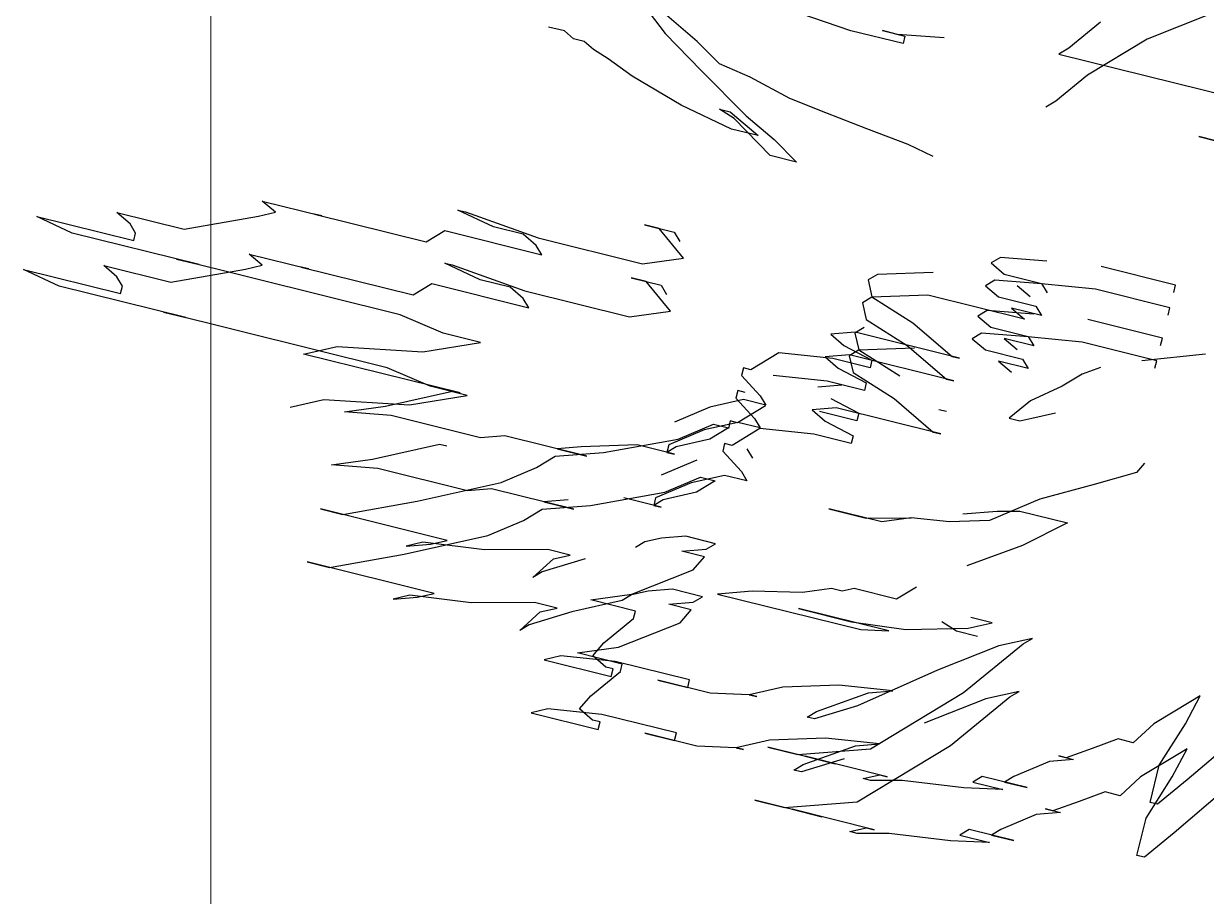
# Model space of a CAD drawing. Header units: millimetres. Extents: x 6517 to 10548, y -1828 to 1073.
# Drawn here: x 9314.09 to 9331.37, y 177.88 to 190.62 of the extents above; entities that cross this region are included whole.
import ezdxf

# ---------------------------------------------------------------- set-up
doc = ezdxf.new("R2010")
doc.units = ezdxf.units.MM
doc.layers.add('AĞAÇLAR', color=7, linetype='Continuous')
doc.layers.add('Kıtc-014 Elk Tes İşaretler', color=1, linetype='Continuous')
doc.layers.add('kapı', color=6, linetype='Continuous', lineweight=9)

# ---------------------------------------------------------------- blocks, each defined once
blk = doc.blocks.new('A$C06865A3D')
at = {"color": 84}
for p, q in [((0.9350010358029976, 1.452130864374339), (0.9137047287076712, 1.402888827491551)), ((0.9939637548523024, 1.378355069551616), (1.068743033625651, 1.423368317540735)), ((1.042036116297822, 1.407292138319462), (0.9939637548523024, 1.378355069551616)), ((0.9137047287076712, 1.402888827491551), (0.9009685300407, 1.351514922454953)), ((0.9009685300407, 1.351514922454953), (0.8978190319030545, 1.320480932481586)), ((0.8978190319030545, 1.320480932481586), (0.8956963621312752, 1.311918586026877)), ((1.091974735027179, 1.235145135316997), (1.041873477050103, 1.204986776225268)), ((1.094993792183231, 1.23012965824455), (1.091974735027179, 1.235145135316997)), ((1.041873477050103, 1.204986776225268), (1.009821647196076, 1.178860444109886)), ((1.009821647196076, 1.178860444109886), (0.9827799581107683, 1.155749944038689)), ((0.9938282032380812, 1.148734815884381), (1.018878829723689, 1.163813994266092)), ((1.026908017171081, 1.161814355757087), (1.006867511023301, 1.149751009885221)), ((1.018878829723689, 1.163813994266092), (1.026908017171081, 1.161814355757087)), ((0.9827799581107683, 1.155749944038689), (0.9807888849754816, 1.147718627937138)), ((0.9807888849754816, 1.147718627937138), (0.9938282032380812, 1.148734815884381)), ((1.006867511023301, 1.149751009885221), (1.019906818808522, 1.150767204351723)), ((0.9547751799691468, 1.111561335157603), (0.9257424177485518, 1.080419519450515)), ((0.9257424177485518, 1.080419519450515), (0.9237513551488518, 1.072388197295367)), ((0.9237513551488518, 1.072388197295367), (0.9347996002761648, 1.065373069606721)), ((0.9347996002761648, 1.065373069606721), (0.9708984768949448, 1.073437122628092)), ((1.015026536013465, 1.079501534346491), (0.94488477188861, 1.037279829848557)), ((0.9708984768949448, 1.073437122628092), (1.010016410727985, 1.076485698577016)), ((1.010016410727985, 1.076485698577016), (1.015026536013465, 1.079501534346491)), ((0.94488477188861, 1.037279829848557), (0.932873458659742, 1.023216836620122)), ((1.317051615274976, 1.042655406054109), (1.315060547145549, 1.034624093212187)), ((1.324117729673162, 1.019577643368393), (1.317051615274976, 1.042655406054109)), ((1.359188611735589, 1.040688495617359), (1.35527139698388, 0.9905009469948708)), ((0.9459127664449624, 1.024233030620962), (0.9689723298070021, 1.031280898954719)), ((0.9719913924927824, 1.026265412569046), (0.9469407610013147, 1.011186231393367)), ((0.9689723298070021, 1.031280898954719), (0.9719913924927824, 1.026265412569046)), ((1.315060547145549, 1.034624093212187), (1.307096285629086, 1.002498823683708)), ((0.932873458659742, 1.023216836620122), (0.9459127664449624, 1.024233030620962)), ((1.332211838627699, 0.9834530819207428), (1.324117729673162, 1.019577643368393)), ((0.7643903937423602, 0.9969595666043459), (0.7844308949424886, 1.009022909216582)), ((0.7844308949424886, 1.009022909216582), (0.7924600879196078, 1.007023261394351)), ((0.9469407610013147, 1.011186231393367), (0.9148889360949396, 0.9850599020719528)), ((0.7744106443715282, 1.002991238143295), (0.7643903937423602, 0.9969595666043459)), ((0.8035083330469205, 1.000008133705705), (0.7744106443715282, 1.002991238143295)), ((0.7844958214554936, 0.9748979890719056), (0.8035083330469205, 1.000008133705705)), ((1.307096285629086, 1.002498823683708), (1.306133212638087, 0.9814206999726592)), ((1.35527139698388, 0.9905009469948708), (1.352317260811105, 0.961391513235867)), ((0.9148889360949396, 0.9850599020719528), (0.9089157377602533, 0.9609659425914288)), ((1.195780598616693, 0.983322141226381), (1.181778212310746, 0.9612278323620556)), ((1.193789530487265, 0.9752908283844591), (1.195780598616693, 0.983322141226381)), ((1.306133212638087, 0.9814206999726592), (1.296112962008919, 0.9753890284337104)), ((1.347307135525625, 0.9583756774663924), (1.332211838627699, 0.9834530819207428)), ((0.7143540573306382, 0.9326762845739722), (0.7844958214554936, 0.9748979890719056)), ((1.187881253135856, 0.9170719580724837), (1.193789530487265, 0.9752908283844591)), ((1.296112962008919, 0.9753890284337104), (1.287120705994311, 0.9563105581328272)), ((0.9089157377602533, 0.9609659425914288), (0.903905612474773, 0.9579501068219543)), ((0.903905612474773, 0.9579501068219543), (0.9069246696308256, 0.9529346297495068)), ((1.181778212310746, 0.9612278323620556), (1.161802627146244, 0.9150395761244)), ((1.287120705994311, 0.9563105581328272), (1.278128444973845, 0.9372320850379764)), ((1.352317260811105, 0.961391513235867), (1.347307135525625, 0.9583756774663924)), ((0.9069246696308256, 0.9529346297495068), (0.9279931703931652, 0.9519511759281158)), ((0.9360223583644256, 0.9499515253119171), (0.9209919775021262, 0.9409040156751872)), ((0.9279931703931652, 0.9519511759281158), (0.9360223583644256, 0.9499515253119171)), ((0.9209919775021262, 0.9409040156751872), (0.9069895961438303, 0.9188097096048295)), ((1.283138570259325, 0.9402479203417896), (1.271127251558937, 0.92618493642658)), ((1.273118319688364, 0.934216249268502), (1.283138570259325, 0.9402479203417896)), ((1.278128444973845, 0.9372320850379764), (1.273118319688364, 0.934216249268502)), ((0.6612337317201309, 0.9075334086082876), (0.7143540573306382, 0.9326762845739722)), ((0.7173731144866906, 0.9276608075015246), (0.7043338067596779, 0.9266446135006844)), ((0.7254023025161587, 0.9256611564196646), (0.7173731144866906, 0.9276608075015246)), ((0.9089806587435304, 0.9268410312943159), (0.9190009093726984, 0.9328727028332651)), ((0.9190009093726984, 0.9328727028332651), (0.9150187786435708, 0.9168100678361952)), ((0.6602706636767836, 0.8864552876912057), (0.7254023025161587, 0.9256611564196646)), ((0.7043338067596779, 0.9266446135006844), (0.6842933005536908, 0.9145812676288188)), ((0.9069895961438303, 0.9188097096048295), (0.8960062669939362, 0.8916999236680567)), ((0.8979973351233638, 0.8997312360443174), (0.9089806587435304, 0.9268410312943159)), ((1.271127251558937, 0.92618493642658), (1.260143922409042, 0.8990751504898071)), ((0.6842933005536908, 0.9145812676288188), (0.6562236064346508, 0.9045175733044744)), ((0.9150187786435708, 0.9168100678361952), (0.901016392337624, 0.89471575897187)), ((1.1679705894785, 0.8367587784305214), (1.187881253135856, 0.9170719580724837)), ((0.6562236064346508, 0.9045175733044744), (0.6612337317201309, 0.9075334086082876)), ((0.8649824367021209, 0.852526795119047), (0.8979973351233638, 0.8997312360443174)), ((0.8960062669939362, 0.8916999236680567), (0.8990253242081963, 0.8866844461299479)), ((0.901016392337624, 0.89471575897187), (0.8990253242081963, 0.8866844461299479)), ((1.273183240671642, 0.9000913384370505), (1.243122483894694, 0.8819963214918971)), ((1.258152859809342, 0.8910438283346593), (1.273183240671642, 0.9000913384370505)), ((1.260143922409042, 0.8990751504898071), (1.258152859809342, 0.8910438283346593)), ((0.6562885329476558, 0.8703926531597971), (0.6602706636767836, 0.8864552876912057)), ((0.9040354494936764, 0.8897002818994224), (0.8789848230080679, 0.8746211039833724)), ((0.8990253242081963, 0.8866844461299479), (0.9040354494936764, 0.8897002818994224)), ((1.261171916965395, 0.8860283512622117), (1.239140348159708, 0.8659336837008595)), ((1.241131415765266, 0.873965008649975), (1.261171916965395, 0.8860283512622117)), ((1.1488282403443, 0.879898470826447), (1.116776420967653, 0.853772132191807)), ((1.136816922167781, 0.8658354748040437), (1.1488282403443, 0.879898470826447)), ((1.243122483894694, 0.8819963214918971), (1.241131415765266, 0.873965008649975)), ((0.5811366435373202, 0.8251551128923892), (0.6562885329476558, 0.8703926531597971)), ((1.118832399602979, 0.8276785402558743), (1.136816922167781, 0.8658354748040437)), ((1.239140348159708, 0.8659336837008595), (1.202078397967852, 0.8367915186099708)), ((0.974307061114814, 0.8636721554212272), (0.9542665549088268, 0.8516088100150228)), ((0.9603046748088672, 0.8415778465569019), (0.9723159935092552, 0.8556408304721117)), ((0.9723159935092552, 0.8556408304721117), (0.974307061114814, 0.8636721554212272)), ((0.8409597997670061, 0.8244008147157728), (0.8649824367021209, 0.852526795119047)), ((0.9542665549088268, 0.8516088100150228), (0.9422552417381665, 0.8375458167865872)), ((0.9753350506653076, 0.850625353399664), (0.9603046748088672, 0.8415778465569019)), ((0.9763630452216602, 0.8375785541720688), (0.9753350506653076, 0.850625353399664)), ((1.116776420967653, 0.853772132191807), (1.087743658747058, 0.8226303164847195)), ((1.137844916724134, 0.8527886755764484), (1.121851462288759, 0.8226630538702011)), ((0.7135857422836125, 0.8092234246432781), (0.7395994473481551, 0.8453807174228131)), ((0.7395994473481551, 0.8453807174228131), (0.7145488208625466, 0.8303015395067632)), ((0.8579812487587332, 0.8414796371944248), (0.8028698605485259, 0.8083054395392537)), ((0.8499520607874728, 0.8434792882762849), (0.8379407426109537, 0.8294162917882204)), ((0.8379407426109537, 0.8294162917882204), (0.8579812487587332, 0.8414796371944248)), ((0.9422552417381665, 0.8375458167865872), (0.9352540433174, 0.8264986653812229)), ((0.956387460057158, 0.791390297934413), (0.9763630452216602, 0.8375785541720688)), ((0.5460657614748925, 0.8040442606434226), (0.5861467688228004, 0.8281709481962025)), ((0.5861467688228004, 0.8281709481962025), (0.5811366435373202, 0.8251551128923892)), ((0.7145488208625466, 0.8303015395067632), (0.6814690013998188, 0.817222008947283)), ((1.131936633842997, 0.7945698141120375), (1.1679705894785, 0.8367587784305214)), ((1.192058147396892, 0.830759847536683), (1.136946759186685, 0.797585649881512)), ((1.202078397967852, 0.8367915186099708), (1.185056959511712, 0.8197126900777221)), ((1.187048022111412, 0.8277440117672085), (1.192058147396892, 0.830759847536683)), ((0.8389687371673062, 0.8163694930262863), (0.8409597997670061, 0.8244008147157728)), ((0.9352540433174, 0.8264986653812229), (0.933262975187972, 0.8184673525393009)), ((1.087743658747058, 0.8226303164847195), (1.073741266969591, 0.8005360169336199)), ((1.116841337003279, 0.8196472185663878), (1.118832399602979, 0.8276785402558743)), ((1.121851462288759, 0.8226630538702011), (1.116841337003279, 0.8196472185663878)), ((1.180046829220373, 0.8166968515142798), (1.187048022111412, 0.8277440117672085)), ((1.185056959511712, 0.8197126900777221), (1.180046829220373, 0.8166968515142798)), ((0.6814690013998188, 0.817222008947283), (0.5311652175732889, 0.7267469256184996)), ((0.8369776690378785, 0.8083381801843643), (0.8389687371673062, 0.8163694930262863)), ((0.933262975187972, 0.8184673525393009), (0.9122594009386376, 0.7853258862160147)), ((0.5591050692019053, 0.8050604546442627), (0.5460657614748925, 0.8040442606434226)), ((0.5521038813167252, 0.7940132967196405), (0.5591050692019053, 0.8050604546442627)), ((0.6645124789210968, 0.7660182663239539), (0.7135857422836125, 0.8092234246432781)), ((0.7227078458527103, 0.7600520639680326), (0.7507126134587452, 0.804240678437054)), ((0.7507126134587452, 0.804240678437054), (0.7557227387442254, 0.8072565142065286)), ((0.8028698605485259, 0.8083054395392537), (0.790858541848138, 0.794242455624044)), ((0.8259943454177118, 0.7812283849343657), (0.8369776690378785, 0.8083381801843643)), ((1.073741266969591, 0.8005360169336199), (1.078751392255071, 0.8035518522374331)), ((1.078751392255071, 0.8035518522374331), (1.073741266969591, 0.8005360169336199)), ((1.156987265334464, 0.8096489952877163), (1.111896132701076, 0.782506471965462)), ((1.136946759186685, 0.797585649881512), (1.156987265334464, 0.8096489952877163)), ((0.5190889778896235, 0.7468088525347412), (0.5521038813167252, 0.7940132967196405)), ((0.790858541848138, 0.794242455624044), (0.7307370282942429, 0.7580524221993983)), ((1.073741266969591, 0.8005360169336199), (1.051709698163904, 0.7804413493722678)), ((1.111896132701076, 0.782506471965462), (1.131936633842997, 0.7945698141120375)), ((0.9122594009386376, 0.7853258862160147), (0.8962659515091218, 0.7552002673037351)), ((0.937374953413382, 0.7662801560945809), (0.956387460057158, 0.791390297934413)), ((0.9674357051844708, 0.7843751697801054), (0.937374953413382, 0.7662801560945809)), ((0.970454767870251, 0.7793596833944321), (0.9674357051844708, 0.7843751697801054)), ((0.7909883843385614, 0.7259926213882864), (0.8259943454177118, 0.7812283849343657)), ((0.9022391503676772, 0.7792942146770656), (0.887208774453029, 0.7702467078343034)), ((0.8952379569527693, 0.7682470665313303), (0.9022391503676772, 0.7792942146770656)), ((0.967500631697476, 0.7502502496354282), (0.970454767870251, 0.7793596833944321)), ((1.033660259563475, 0.7764093289151788), (0.9835589966387488, 0.746250966563821)), ((1.051709698163904, 0.7804413493722678), (1.016638816101476, 0.7593304971233011)), ((1.036679322249256, 0.7713938425295055), (1.033660259563475, 0.7764093289151788)), ((0.6505100925569423, 0.7439239574596286), (0.6645124789210968, 0.7660182663239539)), ((0.887208774453029, 0.7702467078343034), (0.8531658819993027, 0.7360890535637737)), ((0.894274883903563, 0.7471689423546195), (0.8952379569527693, 0.7682470665313303)), ((1.016638816101476, 0.7593304971233011), (1.036679322249256, 0.7713938425295055)), ((0.7036953342030757, 0.7349419193342328), (0.7227078458527103, 0.7600520639680326)), ((0.7307370282942429, 0.7580524221993983), (0.7036953342030757, 0.7349419193342328)), ((0.8962659515091218, 0.7552002673037351), (0.894274883903563, 0.7471689423546195)), ((0.9685286207823082, 0.7372034597210586), (0.967500631697476, 0.7502502496354282)), ((0.4739978451980278, 0.7196663292124869), (0.5190889778896235, 0.7468088525347412)), ((0.9835589966387488, 0.746250966563821), (0.9515071772621012, 0.7201246279291809)), ((0.9815679340390489, 0.7382196448743344), (0.9685286207823082, 0.7372034597210586)), ((0.986578059324529, 0.7412354801781476), (0.9815679340390489, 0.7382196448743344)), ((0.9895971164805814, 0.7362200031057001), (0.986578059324529, 0.7412354801781476)), ((0.5461955984355882, 0.7357944352552295), (0.4610234534484335, 0.6845252211205662)), ((0.5311652175732889, 0.7267469256184996), (0.5461955984355882, 0.7357944352552295)), ((0.8531658819993027, 0.7360890535637737), (0.8161039318074472, 0.7069468884728849)), ((0.9445059838471934, 0.7090774797834456), (0.9895971164805814, 0.7362200031057001)), ((0.4870371585129761, 0.7206825139001012), (0.4739978451980278, 0.7196663292124869)), ((0.4950663409545087, 0.7186828725971282), (0.4870371585129761, 0.7206825139001012)), ((0.8281152555136941, 0.7210098756477237), (0.7429431105265394, 0.6697406610473992)), ((0.7579734913888388, 0.6787881711497903), (0.7909883843385614, 0.7259926213882864)), ((0.8211140570929273, 0.7099627242423594), (0.8281152555136941, 0.7210098756477237)), ((0.4329537648009137, 0.6744615170173347), (0.4980854036402889, 0.7136673862114549)), ((0.4980854036402889, 0.7136673862114549), (0.4950663409545087, 0.7186828725971282)), ((0.9515071772621012, 0.7201246279291809), (0.9445059838471934, 0.7090774797834456)), ((0.8091027439222671, 0.6958997310139239), (0.8211140570929273, 0.7099627242423594)), ((0.8161039318074472, 0.7069468884728849), (0.8091027439222671, 0.6958997310139239)), ((0.4610234534484335, 0.6845252211205662), (0.4329537648009137, 0.6744615170173347)), ((0.7429431105265394, 0.6697406610473992), (0.7579734913888388, 0.6787881711497903))]:
    blk.add_line(p, q, dxfattribs=at)
at = {"color": 87}
for p, q in [((0.8742683975142426, 1.347516278270632), (1.023826842952985, 1.437542706727981)), ((0.8795405653654597, 1.387112614698708), (0.876391067286022, 1.35607862425968)), ((0.876391067286022, 1.35607862425968), (0.8742683975142426, 1.347516278270632)), ((1.061363352811895, 1.285998987965285), (1.011262094893027, 1.255840628873556)), ((1.064382409967947, 1.280983510892838), (1.061363352811895, 1.285998987965285)), ((1.070546770410146, 1.270742827560752), (1.02044551243307, 1.240584468469023)), ((1.073565827566199, 1.265727350488305), (1.070546770410146, 1.270742827560752)), ((1.02044551243307, 1.240584468469023), (0.9883936825790443, 1.21445813588798)), ((0.9792102649807928, 1.229714296292513), (0.9521685758954844, 1.206603796686977)), ((0.9521685758954844, 1.206603796686977), (0.9501775028184056, 1.198572480585426)), ((0.9883936825790443, 1.21445813588798), (0.9613519934937356, 1.191347635816782)), ((0.963216821081005, 1.199588668532669), (0.9882674475666136, 1.21466784691438)), ((0.9882674475666136, 1.21466784691438), (0.996296635014005, 1.212668207939714)), ((0.9501775028184056, 1.198572480585426), (0.963216821081005, 1.199588668532669)), ((0.9724002386210486, 1.184332508128136), (0.9974508651066571, 1.199411686044186)), ((0.9762561288080178, 1.200604862533509), (0.9892954365932382, 1.201621056534349)), ((1.005480052554048, 1.197412047535181), (0.9854395464062691, 1.185348702128976)), ((0.9974508651066571, 1.199411686044186), (1.005480052554048, 1.197412047535181)), ((0.9613519934937356, 1.191347635816782), (0.9593609203584492, 1.183316320180892)), ((0.9984788541332817, 1.186364896129816), (0.9333472153521142, 1.147159026935696)), ((0.9593609203584492, 1.183316320180892), (0.9724002386210486, 1.184332508128136)), ((0.9854395464062691, 1.185348702128976), (0.9984788541332817, 1.186364896129816)), ((0.9241637977538629, 1.162415187805891), (0.895131035533268, 1.131273372098803)), ((0.9333472153521142, 1.147159026935696), (0.9043144531315191, 1.116017211228609)), ((0.895131035533268, 1.131273372098803), (0.8931399729335681, 1.123242049943655)), ((0.9844151537981816, 1.130355386994779), (0.914273389673326, 1.088133682496845)), ((0.9402870947378688, 1.12429097527638), (0.9794050285127012, 1.127339551225304)), ((0.9794050285127012, 1.127339551225304), (0.9844151537981816, 1.130355386994779)), ((0.8931399729335681, 1.123242049943655), (0.9041882181190884, 1.116226922255009)), ((0.9041882181190884, 1.116226922255009), (0.9402870947378688, 1.12429097527638)), ((0.9043144531315191, 1.116017211228609), (0.9023233905318192, 1.107985889539122)), ((0.9023233905318192, 1.107985889539122), (0.913371635659132, 1.100970761384814)), ((0.913371635659132, 1.100970761384814), (0.9494705122779123, 1.109034814871847)), ((0.9935985713964328, 1.115099226590245), (0.9234568072715774, 1.072877521626651)), ((0.9494705122779123, 1.109034814871847), (0.9885884460527448, 1.112083390820771)), ((0.9885884460527448, 1.112083390820771), (0.9935985713964328, 1.115099226590245)), ((0.914273389673326, 1.088133682496845), (0.9022620764444582, 1.07407068926841)), ((0.9153013842296785, 1.07508688326925), (0.9383609475917182, 1.082134751603007)), ((0.9383609475917182, 1.082134751603007), (0.9413800102774984, 1.077119265217334)), ((0.9022620764444582, 1.07407068926841), (0.9153013842296785, 1.07508688326925)), ((0.9234568072715774, 1.072877521626651), (0.9114454940427094, 1.058814528398215)), ((0.9413800102774984, 1.077119265217334), (0.9163293787860312, 1.062040084041655)), ((1.295623650599736, 1.078253097832202), (1.293632582470308, 1.07022178499028)), ((1.302689765056129, 1.055175335612148), (1.295623650599736, 1.078253097832202)), ((1.337760647118557, 1.076286187861114), (1.333843432366847, 1.026098639238625)), ((0.92448480182793, 1.059830722864717), (0.9475443651317618, 1.066878591198474)), ((0.9475443651317618, 1.066878591198474), (0.950563427817542, 1.0618631048128)), ((1.293632582470308, 1.07022178499028), (1.285668321012053, 1.038096515927463)), ((0.9163293787860312, 1.062040084041655), (0.8842775538796558, 1.03591375472024)), ((0.9114454940427094, 1.058814528398215), (0.92448480182793, 1.059830722864717)), ((0.950563427817542, 1.0618631048128), (0.9255127963842824, 1.046783923637121)), ((1.310783874010667, 1.019050773698836), (1.302689765056129, 1.055175335612148)), ((0.7429624291253277, 1.0325572588481), (0.763002930325456, 1.044620601460337)), ((0.763002930325456, 1.044620601460337), (0.7710321233025752, 1.042620953638106)), ((0.9255127963842824, 1.046783923637121), (0.8934609714779072, 1.020657594315707)), ((0.7529826797544957, 1.038588929921388), (0.7429624291253277, 1.0325572588481)), ((0.7820803684298882, 1.035605825483798), (0.7529826797544957, 1.038588929921388)), ((0.7630678568384611, 1.01049568131566), (0.7820803684298882, 1.035605825483798)), ((0.8842775538796558, 1.03591375472024), (0.8783043555449694, 1.011819795239716)), ((1.285668321012053, 1.038096515927463), (1.284705247962847, 1.017018391750752)), ((1.17435263399966, 1.018919833470135), (1.160350247693713, 0.9968255246058106)), ((1.172361565870232, 1.010888520628213), (1.17435263399966, 1.018919833470135)), ((1.325879170908592, 0.9939733697101472), (1.310783874010667, 1.019050773698836)), ((1.333843432366847, 1.026098639238625), (1.330889296194072, 0.9969892050139604)), ((0.6929260927136057, 0.9682739763520658), (0.7630678568384611, 1.01049568131566)), ((0.8783043555449694, 1.011819795239716), (0.8732942302594892, 1.008803959470242)), ((0.8732942302594892, 1.008803959470242), (0.8763132874737493, 1.003788482397794)), ((1.166453288518823, 0.9526696498505772), (1.172361565870232, 1.010888520628213)), ((1.274684997391887, 1.010986720677465), (1.265692741377279, 0.991908250376582)), ((1.284705247962847, 1.017018391750752), (1.274684997391887, 1.010986720677465)), ((0.8763132874737493, 1.003788482397794), (0.8973817881778813, 1.002805028576403)), ((0.9054109761491416, 1.000805377960205), (0.8903805952868424, 0.9917578683234752)), ((0.8973817881778813, 1.002805028576403), (0.9054109761491416, 1.000805377960205)), ((0.8903805952868424, 0.9917578683234752), (0.8763782139285466, 0.9696635622531176)), ((0.8874877731432206, 0.9965636343695224), (0.8824776478577405, 0.9935477990657092)), ((0.8824776478577405, 0.9935477990657092), (0.8854967050137929, 0.9885323215276002)), ((1.160350247693713, 0.9968255246058106), (1.140374662471003, 0.9506372679024934)), ((1.265692741377279, 0.991908250376582), (1.256700480356812, 0.97282977681607)), ((1.330889296194072, 0.9969892050139604), (1.325879170908592, 0.9939733697101472)), ((0.8854967050137929, 0.9885323215276002), (0.9065652057761326, 0.9875488681718708)), ((0.9145943937473929, 0.985549217555672), (0.8995640128850936, 0.9765017074532806)), ((0.9065652057761326, 0.9875488681718708), (0.9145943937473929, 0.985549217555672)), ((0.8995640128850936, 0.9765017074532806), (0.885561631526798, 0.9544074013829232)), ((1.261710605642292, 0.9758456125855444), (1.249699286883696, 0.9617826286703348)), ((1.251690355013124, 0.9698139410465956), (1.261710605642292, 0.9758456125855444)), ((1.256700480356812, 0.97282977681607), (1.251690355013124, 0.9698139410465956)), ((0.6398057671030984, 0.9431311008520424), (0.6929260927136057, 0.9682739763520658)), ((0.695945149869658, 0.9632584992796182), (0.6829058420844376, 0.962242305278778)), ((0.7039743378409185, 0.9612588486634194), (0.695945149869658, 0.9632584992796182)), ((0.8763782139285466, 0.9696635622531176), (0.86539488483686, 0.9425537758506835)), ((0.887552694126498, 0.9624387235380708), (0.8975729447556658, 0.9684703946113586)), ((0.8975729447556658, 0.9684703946113586), (0.8935908139683306, 0.95240776007995)), ((0.6388426990597509, 0.9220529794692992), (0.7039743378409185, 0.9612588486634194)), ((0.6829058420844376, 0.962242305278778), (0.6628653359366581, 0.9501789598725736)), ((0.885561631526798, 0.9544074013829232), (0.8745783023769035, 0.9272976154461504)), ((0.8765693705063313, 0.9353289282880723), (0.887552694126498, 0.9624387235380708)), ((1.249699286883696, 0.9617826286703348), (1.23871595779201, 0.9346728422679008)), ((0.6628653359366581, 0.9501789598725736), (0.6347956418176182, 0.940115265082568)), ((0.8935908139683306, 0.95240776007995), (0.8795884276623837, 0.9303134512156248)), ((1.140374662471003, 0.9506372679024934), (1.116416952107101, 0.8883863678202033)), ((1.146542624861467, 0.8723564702086151), (1.166453288518823, 0.9526696498505772)), ((0.6347956418176182, 0.940115265082568), (0.6398057671030984, 0.9431311008520424)), ((0.8435544720268808, 0.8881244868971407), (0.8765693705063313, 0.9353289282880723)), ((0.8745783023769035, 0.9272976154461504), (0.8775973595329559, 0.9222821383737028)), ((0.8795884276623837, 0.9303134512156248), (0.8775973595329559, 0.9222821383737028)), ((1.251755276054609, 0.935689030215144), (1.221694519277662, 0.917594013735652)), ((1.236724895134102, 0.9266415205784142), (1.251755276054609, 0.935689030215144)), ((1.23871595779201, 0.9346728422679008), (1.236724895134102, 0.9266415205784142)), ((0.6348605682724155, 0.9059903449378908), (0.6388426990597509, 0.9220529794692992)), ((0.8826074848766438, 0.9252979741431772), (0.8575568583910353, 0.9102187957614659)), ((0.8775973595329559, 0.9222821383737028), (0.8826074848766438, 0.9252979741431772)), ((1.239743952348362, 0.9216260430403052), (1.217712383542675, 0.9015313759446144)), ((1.219703451148234, 0.90956270089373), (1.239743952348362, 0.9216260430403052)), ((0.8575568583910353, 0.9102187957614659), (0.8285240961704403, 0.8790769800543785)), ((1.127400275727268, 0.9154961630702018), (1.09534845635062, 0.8893698244355618)), ((1.115388957550749, 0.9014331665821372), (1.127400275727268, 0.9154961630702018)), ((1.221694519277662, 0.917594013735652), (1.219703451148234, 0.90956270089373)), ((0.55970867886208, 0.8607528046704828), (0.6348605682724155, 0.9059903449378908)), ((1.097404434985946, 0.8632762320339679), (1.115388957550749, 0.9014331665821372)), ((1.217712383542675, 0.9015313759446144), (1.18065043335082, 0.8723892108537256)), ((0.952879096439574, 0.8992698471993207), (0.9328385902917944, 0.8872065017931163)), ((0.9388767101336271, 0.8771755383349955), (0.9508880288922228, 0.8912385222502052)), ((0.9508880288922228, 0.8912385222502052), (0.952879096439574, 0.8992698471993207)), ((0.8195318351499736, 0.8599985064938664), (0.8435544720268808, 0.8881244868971407)), ((0.9328385902917944, 0.8872065017931163), (0.9208272770629264, 0.8731435085646808)), ((0.9539070860482752, 0.8862230451777577), (0.9388767101336271, 0.8771755383349955)), ((0.9549350806046276, 0.8731762464158236), (0.9539070860482752, 0.8862230451777577)), ((1.09534845635062, 0.8893698244355618), (1.066315694130025, 0.8582280087284743)), ((1.116416952107101, 0.8883863678202033), (1.100423497671727, 0.8582607461139559)), ((0.6921577776665799, 0.8448211164213716), (0.7181714826729149, 0.880978409666568)), ((0.7181714826729149, 0.880978409666568), (0.6931208561873063, 0.8658992312848567)), ((0.8365532841417007, 0.8770773294381797), (0.7814418959314935, 0.8439031317830085)), ((0.8285240961704403, 0.8790769800543785), (0.8165127779939211, 0.8650139840319752)), ((0.8165127779939211, 0.8650139840319752), (0.8365532841417007, 0.8770773294381797)), ((0.9349594954401254, 0.8269879897125065), (0.9549350806046276, 0.8731762464158236)), ((0.6931208561873063, 0.8658992312848567), (0.6600410367827863, 0.8528197011910378)), ((0.9208272770629264, 0.8731435085646808), (0.9138260787003673, 0.8620963571593165)), ((1.110508669225964, 0.8301675063557922), (1.146542624861467, 0.8723564702086151)), ((1.170630182779859, 0.866357539780438), (1.115518794511444, 0.8331833416596055)), ((1.18065043335082, 0.8723892108537256), (1.163628994836471, 0.8553103818558156)), ((1.165620057494379, 0.8633417040109634), (1.170630182779859, 0.866357539780438)), ((0.5246377967996523, 0.8396419524215161), (0.5647188041475601, 0.8637686404399573)), ((0.5647188041475601, 0.8637686404399573), (0.55970867886208, 0.8607528046704828)), ((0.8175407725502736, 0.8519671848043799), (0.8195318351499736, 0.8599985064938664)), ((0.9138260787003673, 0.8620963571593165), (0.9118350105709396, 0.8540650447830557)), ((1.066315694130025, 0.8582280087284743), (1.052313302294351, 0.8361337087117136)), ((1.095413372328039, 0.8552449103444814), (1.097404434985946, 0.8632762320339679)), ((1.100423497671727, 0.8582607461139559), (1.095413372328039, 0.8552449103444814)), ((1.158618864545132, 0.8522945432923734), (1.165620057494379, 0.8633417040109634)), ((1.163628994836471, 0.8553103818558156), (1.158618864545132, 0.8522945432923734)), ((0.6600410367827863, 0.8528197011910378), (0.5097372529562563, 0.7623446173965931)), ((0.8155497044208458, 0.8439358719624578), (0.8175407725502736, 0.8519671848043799)), ((0.5376771045848728, 0.8406581464223563), (0.5246377967996523, 0.8396419524215161)), ((0.5306759166996926, 0.8296109889633952), (0.5376771045848728, 0.8406581464223563)), ((0.7342947741271928, 0.8428542064502835), (0.6290821279399097, 0.7795216492377222)), ((0.6430845142458566, 0.8016159581020474), (0.6921577776665799, 0.8448211164213716)), ((0.7012798811774701, 0.7956497557461262), (0.7292846488417127, 0.839838370680809)), ((0.7292846488417127, 0.839838370680809), (0.7342947741271928, 0.8428542064502835)), ((0.7814418959314935, 0.8439031317830085), (0.7694305771728978, 0.8298401474021375)), ((0.8045663808006793, 0.8168260767124593), (0.8155497044208458, 0.8439358719624578)), ((1.052313302294351, 0.8361337087117136), (1.057323427579831, 0.8391495444811881)), ((1.057323427579831, 0.8391495444811881), (1.052313302294351, 0.8361337087117136)), ((1.135559300717432, 0.8452466870658099), (1.090468168025836, 0.8181041637435555)), ((1.115518794511444, 0.8331833416596055), (1.135559300717432, 0.8452466870658099)), ((0.4976610132143833, 0.7824065447784961), (0.5306759166996926, 0.8296109889633952)), ((0.7694305771728978, 0.8298401474021375), (0.7093090636772104, 0.7936501139774919)), ((1.052313302294351, 0.8361337087117136), (1.030281733546871, 0.8160390411503612)), ((1.090468168025836, 0.8181041637435555), (1.110508669225964, 0.8301675063557922)), ((0.8908314363216049, 0.8209235779941082), (0.8748379868920892, 0.7907979595474899)), ((0.9159469887963496, 0.8018778483383358), (0.9349594954401254, 0.8269879897125065)), ((0.9460077405674384, 0.8199728620238602), (0.9159469887963496, 0.8018778483383358)), ((0.9490268032532184, 0.8149573756381869), (0.9460077405674384, 0.8199728620238602)), ((0.7695604197215289, 0.7615903136320413), (0.8045663808006793, 0.8168260767124593)), ((0.8808111857506447, 0.8148919069208204), (0.8657808098359964, 0.8058444000780582)), ((0.8738099923357368, 0.8038447583094239), (0.8808111857506447, 0.8148919069208204)), ((0.9460726670804432, 0.785847941879183), (0.9490268032532184, 0.8149573756381869)), ((1.012232294946443, 0.8120070206932724), (0.9621310320217162, 0.7818486588075757)), ((1.030281733546871, 0.8160390411503612), (0.995210851484444, 0.7949281889013946)), ((1.015251357632223, 0.8069915343075991), (1.012232294946443, 0.8120070206932724)), ((0.6290821279399097, 0.7795216492377222), (0.6430845142458566, 0.8016159581020474)), ((0.8657808098359964, 0.8058444000780582), (0.83173791738227, 0.7716867458075285)), ((0.8728469192865304, 0.7827666345983744), (0.8738099923357368, 0.8038447583094239)), ((0.995210851484444, 0.7949281889013946), (1.015251357632223, 0.8069915343075991)), ((0.6822673695860431, 0.7705396111123264), (0.7012798811774701, 0.7956497557461262)), ((0.7093090636772104, 0.7936501139774919), (0.6822673695860431, 0.7705396111123264)), ((0.8748379868920892, 0.7907979595474899), (0.8728469192865304, 0.7827666345983744)), ((0.9471006561070681, 0.7728011519648135), (0.9460726670804432, 0.785847941879183)), ((0.4525698805809953, 0.7552640209905804), (0.4976610132143833, 0.7824065447784961)), ((0.9621310320217162, 0.7818486588075757), (0.9300792126450688, 0.7557223201729358)), ((0.9651500947074964, 0.7768331724219025), (0.9601399694220162, 0.7738173366524279)), ((0.9681691518635488, 0.7718176953494549), (0.9651500947074964, 0.7768331724219025)), ((0.5247676338185557, 0.7713921274989844), (0.4395954888314009, 0.7201229128986597)), ((0.5097372529562563, 0.7623446173965931), (0.5247676338185557, 0.7713921274989844)), ((0.83173791738227, 0.7716867458075285), (0.7946759671904147, 0.7425445807166398)), ((0.9230780192301608, 0.7446751715615392), (0.9681691518635488, 0.7718176953494549)), ((0.9601399694220162, 0.7738173366524279), (0.9471006561070681, 0.7728011519648135)), ((0.4656091938377358, 0.756280206143856), (0.4525698805809953, 0.7552640209905804)), ((0.4736383763374761, 0.7542805643752218), (0.4656091938377358, 0.756280206143856)), ((0.8066872908966615, 0.7566075674258173), (0.7215151459095069, 0.7053383532911539)), ((0.7365455267718062, 0.7143858629278839), (0.7695604197215289, 0.7615903136320413)), ((0.799686092475895, 0.745560416020453), (0.8066872908966615, 0.7566075674258173)), ((0.4115258001838811, 0.7100592092610896), (0.4766574390232563, 0.7492650779895484)), ((0.4766574390232563, 0.7492650779895484), (0.4736383763374761, 0.7542805643752218)), ((0.9300792126450688, 0.7557223201729358), (0.9230780192301608, 0.7446751715615392)), ((0.7876747792470269, 0.7314974227920175), (0.799686092475895, 0.745560416020453)), ((0.7946759671904147, 0.7425445807166398), (0.7876747792470269, 0.7314974227920175)), ((0.4395954888314009, 0.7201229128986597), (0.4115258001838811, 0.7100592092610896)), ((0.7215151459095069, 0.7053383532911539), (0.7365455267718062, 0.7143858629278839))]:
    blk.add_line(p, q, dxfattribs=at)
at = {"color": 85}
for p, q in [((0.8038258015294559, 1.29429529281333), (0.7767841074964963, 1.271184789948165)), ((0.7667638519196771, 1.265153115615248), (0.7817942327819765, 1.274200625251978)), ((0.7767841074964963, 1.271184789948165), (0.7667638519196771, 1.265153115615248)), ((0.7817942327819765, 1.274200625251978), (0.7848132899380289, 1.269185148179531)), ((0.7848132899380289, 1.269185148179531), (0.7497424078756012, 1.248074295930564)), ((0.7497424078756012, 1.248074295930564), (0.6866018371656537, 1.216899739578366)), ((1.082791317428927, 1.250401296187192), (1.032690059510059, 1.220242937095463)), ((1.085810374643187, 1.245385819114744), (1.082791317428927, 1.250401296187192)), ((1.000638229656033, 1.19411660451442), (0.9735965405125171, 1.171006104443222)), ((0.9735965405125171, 1.171006104443222), (0.971605467435438, 1.162974788807332)), ((0.9846447856980376, 1.163990976754575), (1.009695412183646, 1.179070154670625)), ((1.017724599631037, 1.17707051616162), (0.9976840934250504, 1.165007170755416)), ((1.009695412183646, 1.179070154670625), (1.017724599631037, 1.17707051616162)), ((0.971605467435438, 1.162974788807332), (0.9846447856980376, 1.163990976754575)), ((0.9976840934250504, 1.165007170755416), (1.01072340121027, 1.166023364756256)), ((0.9165590002085082, 1.095675679855048), (0.9145679375506006, 1.087644358165562)), ((1.000832993129733, 1.091741859447211), (1.005843118415214, 1.094757695216685)), ((0.9145679375506006, 1.087644358165562), (0.9256161827361212, 1.080629230011254)), ((0.9256161827361212, 1.080629230011254), (0.9617150593549012, 1.088693283498287)), ((0.9357013542903588, 1.05253599025309), (0.9236900411196984, 1.038472997490316)), ((0.9367293488467112, 1.039489191491156), (0.9597889122087508, 1.046537059824913)), ((0.9597889122087508, 1.046537059824913), (0.962807974894531, 1.04152157343924)), ((0.962807974894531, 1.04152157343924), (0.9377573434030636, 1.026442392263561)), ((0.905705518554896, 1.000316062942147), (0.8997323202202095, 0.976222102995962)), ((0.8997323202202095, 0.976222102995962), (0.8947221949347294, 0.9732062676921486)), ((0.8947221949347294, 0.9732062676921486), (0.8977412520907819, 0.9681907901540397)), ((0.918809752794914, 0.9672073367983102), (0.9268389407661743, 0.9652076861821116)), ((0.8978061786037869, 0.9340658700093626), (0.8868228494538924, 0.9069560840725898))]:
    blk.add_line(p, q, dxfattribs=at)
at = {"color": 72}
for p, q in [((1.114484805555548, 1.264938605483621), (1.083855275821406, 1.227044114377349)), ((0.8617865164997056, 1.224705566186457), (0.841806951793842, 1.217543192207813)), ((0.841806951793842, 1.217543192207813), (0.8111292730900458, 1.203941058833152)), ((0.8111292730900458, 1.203941058833152), (0.7804515540483408, 1.190338951069861)), ((1.065340718021616, 1.201306496746838), (1.058941076917108, 1.187725718133151)), ((0.7804515540483408, 1.190338951069861), (0.7533399329404347, 1.178883399348706)), ((1.058941076917108, 1.187725718133151), (1.054690731049049, 1.170574415940791)), ((0.7533399329404347, 1.178883399348706), (0.7205129370559007, 1.168851825874298)), ((1.054690731049049, 1.170574415940791), (1.045457546832039, 1.145559415686875)), ((1.140372414491139, 1.17350761545822), (1.141104888578411, 1.164220000617206)), ((0.7205129370559007, 1.168851825874298), (0.6969673551502638, 1.159542845096439)), ((1.141104888578411, 1.164220000617206), (1.124739589169621, 1.134911836590617)), ((0.6726892772130669, 1.159521515481173), (0.635563749645371, 1.156630975194275)), ((0.6969673551502638, 1.159542845096439), (0.6726892772130669, 1.159521515481173)), ((1.055471394443884, 1.136994418222457), (1.065437071141786, 1.152721814811229)), ((0.6248655953095295, 1.150191241409629), (0.6512929500895553, 1.14664203627035)), ((0.6512929500895553, 1.14664203627035), (0.6905677324975841, 1.145962077658623)), ((0.6905677324975841, 1.145962077658623), (0.7391238884301857, 1.146004736889153)), ((0.7391238884301857, 1.146004736889153), (0.7669680239632726, 1.148172648623585)), ((0.7669680239632726, 1.148172648623585), (0.7912461019004696, 1.14819397823885)), ((0.7912461019004696, 1.14819397823885), (0.7734158324310556, 1.137461080215871)), ((1.045457546832039, 1.145559415686875), (1.043356437352485, 1.124837604351341)), ((0.721293618902564, 1.135271839331835), (0.7284257156425156, 1.139564991928637)), ((0.7341410280787386, 1.138141075149178), (0.721293618902564, 1.135271839331835)), ((0.7284257156425156, 1.139564991928637), (0.7562698512338102, 1.141732903197407)), ((0.7734158324310556, 1.137461080215871), (0.7341410280787386, 1.138141075149178)), ((0.7562698512338102, 1.141732903197407), (0.7384395817061887, 1.131000005640089)), ((1.050488552544265, 1.129130767658352), (1.055471394443884, 1.136994418222457)), ((1.124739589169621, 1.134911836590617), (1.103391447861213, 1.097740021999925)), ((0.7384395817061887, 1.131000005640089), (0.6984804890817032, 1.116675280034542)), ((1.043356437352485, 1.124837604351341), (1.050488552544265, 1.129130767658352)), ((0.6984804890817032, 1.116675280034542), (0.6563721416168847, 1.105921052861958)), ((0.6121145208599046, 1.098737312946468), (0.6049824241199531, 1.094444160349667)), ((0.6213959128363058, 1.099459941498935), (0.6121145208599046, 1.098737312946468)), ((0.6342433404643089, 1.102329188492149), (0.6213959128363058, 1.099459941498935)), ((0.6563721416168847, 1.105921052861958), (0.6342433404643089, 1.102329188492149)), ((1.099141083599533, 1.080588709097355), (1.131235583452507, 1.099907933268696)), ((1.131235583452507, 1.099907933268696), (1.119168815668672, 1.06345873652026)), ((0.5957010321435519, 1.0937215317972), (0.5850028778077104, 1.087281797546893)), ((0.6049824241199531, 1.094444160349667), (0.5957010321435519, 1.0937215317972)), ((1.103391447861213, 1.097740021999925), (1.087758622539695, 1.059144243132323)), ((1.087026126508135, 1.068431894760578), (1.099141083599533, 1.080588709097355)), ((1.069928353070281, 1.048411345575004), (1.087026126508135, 1.068431894760578)), ((1.119168815668672, 1.06345873652026), (1.099969932809472, 1.022716375999152)), ((1.087758622539695, 1.059144243132323), (1.067094769561663, 1.036977149080485)), ((1.067094769561663, 1.036977149080485), (1.04428166168509, 1.018380552995949)), ((1.020051769504789, 0.9940668884664772), (1.04428166168509, 1.018380552995949)), ((1.04428166168509, 1.018380552995949), (1.03074992384063, 1.000506622251123)), ((1.03074992384063, 1.000506622251123), (0.9950893848435952, 0.9790408271364868)), ((1.144275742874015, 1.005607733037322), (1.130011530942283, 0.99702141713351)), ((1.134310062567237, 0.9898803839460016), (1.144275742874015, 1.005607733037322)), ((0.9950893848435952, 0.9790408271364868), (1.020051769504789, 0.9940668884664772)), ((1.129327224218286, 0.982016685884446), (1.143591436150018, 0.9906030017882584)), ((1.084337125881575, 0.9841206083074212), (1.080086761619895, 0.96696929493919)), ((1.101531274442095, 0.9555564392358064), (1.134310062567237, 0.9898803839460016)), ((1.116479793097823, 0.9791474863886832), (1.129327224218286, 0.982016685884446)), ((1.080086761619895, 0.96696929493919), (1.051558337756432, 0.9497966631315647)), ((1.068020012287888, 0.9305201089009641), (1.101531274442095, 0.9555564392358064)), ((1.092982378497254, 0.945546159055084), (1.032359454839024, 0.9090543026104568)), ((1.051558337756432, 0.9497966631315647), (1.046575477404985, 0.9419330013915896)), ((1.077301363868173, 0.9312427630648016), (1.092982378497254, 0.945546159055084)), ((1.039443362271413, 0.9376398380845784), (1.025911646371241, 0.91976587055251)), ((1.046575477404985, 0.9419330013915896), (1.039443362271413, 0.9376398380845784)), ((0.9810179011547006, 0.8732851115055382), (1.077301363868173, 0.9312427630648016)), ((1.032359454839024, 0.9090543026104568), (1.068020012287888, 0.9305201089009641)), ((1.025911646371241, 0.91976587055251), (0.9981156965950504, 0.8933056243695318)), ((0.9981156965950504, 0.8933056243695318), (0.9810179011547006, 0.8732851115055382))]:
    blk.add_line(p, q, dxfattribs=at)
blk = doc.blocks.new('21')
at = {"layer": 'AĞAÇLAR', "xscale": 100.0000000000477, "yscale": 100.0000000000477, "zscale": 100.0000000000477, "rotation": 224.9999999999528}
blk.add_blockref('A$C06865A3D', (6127.911485823143, 8049.885779012382), dxfattribs=at)

msp = doc.modelspace()

# ---------------------------------------------------------------- linework, layer by layer
at = {"layer": 'Kıtc-014 Elk Tes İşaretler', "lineweight": 20, "ltscale": 0.29}
msp.add_lwpolyline([(9391.560366882402, 858.8033841443612), (9316.82328760558, 858.8033841443612), (9316.82328760558, -136.0406493043629), (9391.560366882402, -136.0406493043629)], close=True, dxfattribs=at)

# ---------------------------------------------------------------- block references
at = {"layer": 'kapı', "color": 7, "xscale": 0.1920239999773912, "yscale": 0.1920239999773912, "zscale": 0.1920239999773912, "rotation": 90}
msp.add_blockref('21', (10844.82241617089, -992.9507994084929, 469.9788667312685), dxfattribs=at)

doc.saveas('drawing.dxf')
